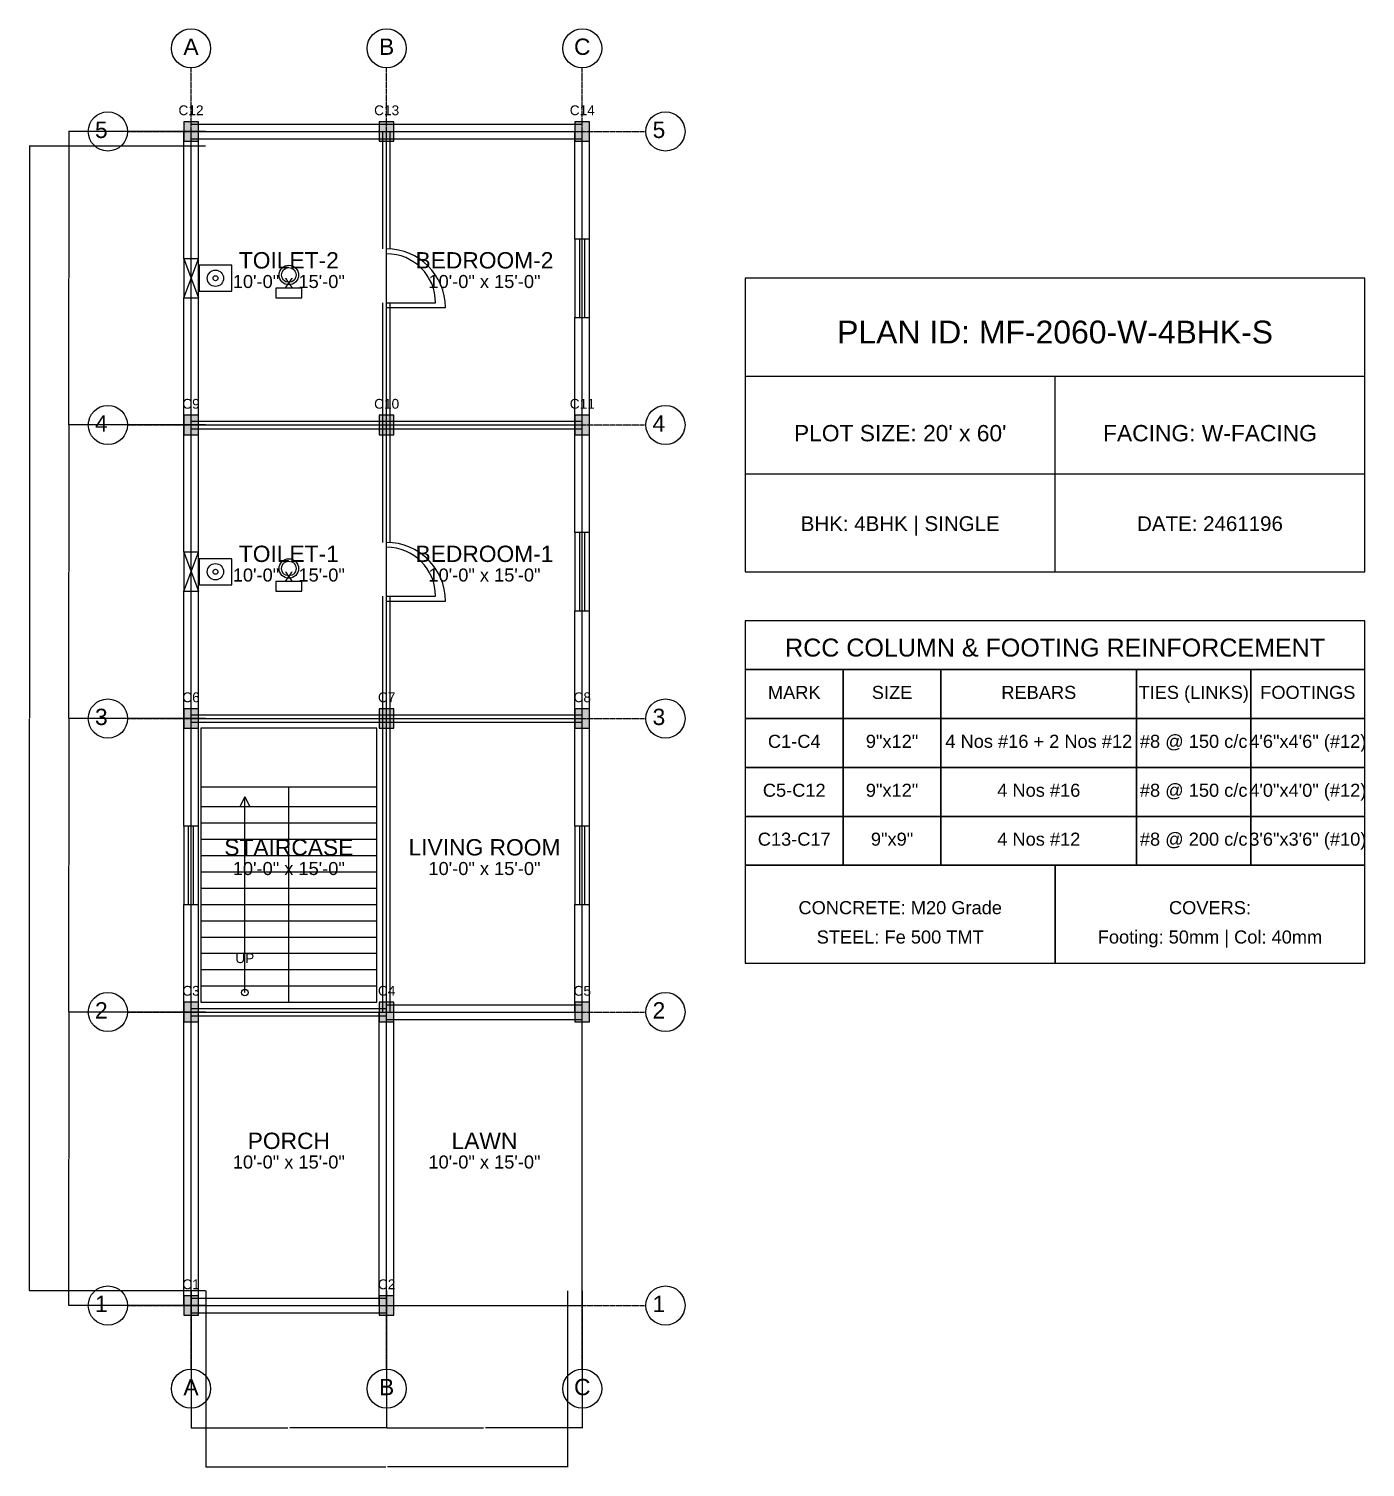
# Model space of a CAD drawing. Header units: inches. Extents: x -134 to 23580, y -99 to 23207.
# Drawn here: x 17400 to 18220, y 17401 to 18283 of the extents above; entities that cross this region are included whole.
import ezdxf
from ezdxf.enums import TextEntityAlignment as Align

# ---------------------------------------------------------------- set-up
doc = ezdxf.new("R2010")
doc.units = ezdxf.units.IN
doc.header["$MEASUREMENT"] = 0
doc.linetypes.add('CENTER', pattern=[2, 1.25, -0.25, 0.25, -0.25])
for name, color, linetype in [('A-COL-HATCH', 251, 'Continuous'), ('A-COLUMN', 1, 'Continuous'), ('A-DIM', 5, 'Continuous'), ('A-DOOR', 30, 'Continuous'), ('A-FIXTURE', 8, 'Continuous'), ('A-STAIR', 6, 'Continuous'), ('A-TEXT', 2, 'Continuous'), ('A-WALL-EXT', 7, 'Continuous'), ('A-WALL-INT', 9, 'Continuous'), ('A-WINDOW', 4, 'Continuous'), ('S-BEAM-FRAMING', 2, 'Continuous'), ('S-BUBBLE', 4, 'Continuous'), ('S-GRID-CENTER', 8, 'CENTER'), ('S-TABLE', 7, 'Continuous'), ('S-TEXT', 3, 'Continuous')]:
    doc.layers.add(name, color=color, linetype=linetype)
doc.styles.get("Standard").update_dxf_attribs({"font": 'arial.ttf'})
doc.dimstyles.get("Standard").update_dxf_attribs({"dimtxt": 0.18, "dimasz": 0.18, "dimexe": 0.18, "dimexo": 0.0625, "dimgap": 0.09, "dimtad": 0, "dimtih": 1, "dimtoh": 1, "dimdec": 4, "dimzin": 0, "dimdsep": 46, "dimtxsty": 'Standard', "dimcen": 0.09, "dimadec": 0, "dimazin": 0, "dimtfac": 1, "dimtdec": 4, "dimtofl": 0, "dimtmove": 0, "dimatfit": 3, "dimfxl": 1, "dimtolj": 1, "dimtzin": 0, "dimarcsym": 0})

# ---------------------------------------------------------------- blocks, each defined once
blk = doc.blocks.new('*D676')
at = {"layer": 'A-DIM', "color": 0, "lineweight": -2, "transparency": 16777216}
for p, q in [((17500, 17508.94), (17500, 17424.82)), ((17620, 17508.94), (17620, 17424.82)), ((17500.18, 17425), (17559.41, 17425)), ((17619.82, 17425), (17560.59, 17425))]:
    blk.add_line(p, q, dxfattribs=at)
at = {"layer": 'A-DIM', "color": 0, "transparency": 16777216}
for points in [[(17500.18, 17425.03), (17500.18, 17424.97), (17500, 17425)], [(17619.82, 17425.03), (17619.82, 17424.97), (17620, 17425)]]:
    blk.add_solid(points, dxfattribs=at)
at = {"layer": 'Defpoints', "color": 0, "transparency": 16777216}
for p in [(17500, 17509), (17620, 17509), (17620, 17425)]:
    blk.add_point(p, dxfattribs=at)
at = {"layer": 'A-DIM', "color": 0, "transparency": 16777216, "insert": (17560, 17425), "char_height": 0.18, "attachment_point": 5}
blk.add_mtext('\\A1;120.0000', dxfattribs=at)
blk = doc.blocks.new('*D677')
at = {"layer": 'A-DIM', "color": 0, "lineweight": -2, "transparency": 16777216}
for p, q in [((17620, 17508.94), (17620, 17424.82)), ((17740, 17508.94), (17740, 17424.82)), ((17620.18, 17425), (17679.41, 17425)), ((17739.82, 17425), (17680.59, 17425))]:
    blk.add_line(p, q, dxfattribs=at)
at = {"layer": 'A-DIM', "color": 0, "transparency": 16777216}
for points in [[(17620.18, 17425.03), (17620.18, 17424.97), (17620, 17425)], [(17739.82, 17425.03), (17739.82, 17424.97), (17740, 17425)]]:
    blk.add_solid(points, dxfattribs=at)
at = {"layer": 'Defpoints', "color": 0, "transparency": 16777216}
for p in [(17620, 17509), (17740, 17509), (17740, 17425)]:
    blk.add_point(p, dxfattribs=at)
at = {"layer": 'A-DIM', "color": 0, "transparency": 16777216, "insert": (17680, 17425), "char_height": 0.18, "attachment_point": 5}
blk.add_mtext('\\A1;120.0000', dxfattribs=at)
blk = doc.blocks.new('*D678')
at = {"layer": 'A-DIM', "color": 0, "lineweight": -2, "transparency": 16777216}
for p, q in [((17509, 17508.94), (17509, 17400.82)), ((17731, 17508.94), (17731, 17400.82)), ((17509.18, 17401), (17619.4, 17401)), ((17730.82, 17401), (17620.6, 17401))]:
    blk.add_line(p, q, dxfattribs=at)
at = {"layer": 'A-DIM', "color": 0, "transparency": 16777216}
for points in [[(17509.18, 17401.03), (17509.18, 17400.97), (17509, 17401)], [(17730.82, 17401.03), (17730.82, 17400.97), (17731, 17401)]]:
    blk.add_solid(points, dxfattribs=at)
at = {"layer": 'Defpoints', "color": 0, "transparency": 16777216}
for p in [(17509, 17509), (17731, 17509), (17731, 17401)]:
    blk.add_point(p, dxfattribs=at)
at = {"layer": 'A-DIM', "color": 0, "transparency": 16777216, "insert": (17620, 17401), "char_height": 0.18, "attachment_point": 5}
blk.add_mtext('\\A1;222.0000', dxfattribs=at)
blk = doc.blocks.new('*D679')
at = {"layer": 'A-DIM', "color": 0, "lineweight": -2, "transparency": 16777216}
for p, q in [((17508.94, 17680), (17424.82, 17680)), ((17425, 17679.82), (17425, 17590.18)), ((17425, 17500.18), (17425, 17589.82)), ((17508.94, 17500), (17424.82, 17500))]:
    blk.add_line(p, q, dxfattribs=at)
at = {"layer": 'A-DIM', "color": 0, "transparency": 16777216}
for points in [[(17424.97, 17679.82), (17425.03, 17679.82), (17425, 17680)], [(17424.97, 17500.18), (17425.03, 17500.18), (17425, 17500)]]:
    blk.add_solid(points, dxfattribs=at)
at = {"layer": 'Defpoints', "color": 0, "transparency": 16777216}
for p in [(17425, 17680), (17509, 17680), (17509, 17500)]:
    blk.add_point(p, dxfattribs=at)
at = {"layer": 'A-DIM', "color": 0, "transparency": 16777216, "insert": (17425, 17590), "char_height": 0.18, "attachment_point": 5}
blk.add_mtext('\\A1;180.0000', dxfattribs=at)
blk = doc.blocks.new('*D680')
at = {"layer": 'A-DIM', "color": 0, "lineweight": -2, "transparency": 16777216}
for p, q in [((17508.94, 17860), (17424.82, 17860)), ((17425, 17859.82), (17425, 17770.18)), ((17425, 17680.18), (17425, 17769.82)), ((17508.94, 17680), (17424.82, 17680))]:
    blk.add_line(p, q, dxfattribs=at)
at = {"layer": 'A-DIM', "color": 0, "transparency": 16777216}
for points in [[(17424.97, 17859.82), (17425.03, 17859.82), (17425, 17860)], [(17424.97, 17680.18), (17425.03, 17680.18), (17425, 17680)]]:
    blk.add_solid(points, dxfattribs=at)
at = {"layer": 'Defpoints', "color": 0, "transparency": 16777216}
for p in [(17425, 17860), (17509, 17860), (17509, 17680)]:
    blk.add_point(p, dxfattribs=at)
at = {"layer": 'A-DIM', "color": 0, "transparency": 16777216, "insert": (17425, 17770), "char_height": 0.18, "attachment_point": 5}
blk.add_mtext('\\A1;180.0000', dxfattribs=at)
blk = doc.blocks.new('*D681')
at = {"layer": 'A-DIM', "color": 0, "lineweight": -2, "transparency": 16777216}
for p, q in [((17508.94, 18040), (17424.82, 18040)), ((17425, 18039.82), (17425, 17950.18)), ((17425, 17860.18), (17425, 17949.82)), ((17508.94, 17860), (17424.82, 17860))]:
    blk.add_line(p, q, dxfattribs=at)
at = {"layer": 'A-DIM', "color": 0, "transparency": 16777216}
for points in [[(17424.97, 18039.82), (17425.03, 18039.82), (17425, 18040)], [(17424.97, 17860.18), (17425.03, 17860.18), (17425, 17860)]]:
    blk.add_solid(points, dxfattribs=at)
at = {"layer": 'Defpoints', "color": 0, "transparency": 16777216}
for p in [(17425, 18040), (17509, 18040), (17509, 17860)]:
    blk.add_point(p, dxfattribs=at)
at = {"layer": 'A-DIM', "color": 0, "transparency": 16777216, "insert": (17425, 17950), "char_height": 0.18, "attachment_point": 5}
blk.add_mtext('\\A1;180.0000', dxfattribs=at)
blk = doc.blocks.new('*D682')
at = {"layer": 'A-DIM', "color": 0, "lineweight": -2, "transparency": 16777216}
for p, q in [((17508.94, 18220), (17424.82, 18220)), ((17425, 18219.82), (17425, 18130.18)), ((17425, 18040.18), (17425, 18129.82)), ((17508.94, 18040), (17424.82, 18040))]:
    blk.add_line(p, q, dxfattribs=at)
at = {"layer": 'A-DIM', "color": 0, "transparency": 16777216}
for points in [[(17424.97, 18219.82), (17425.03, 18219.82), (17425, 18220)], [(17424.97, 18040.18), (17425.03, 18040.18), (17425, 18040)]]:
    blk.add_solid(points, dxfattribs=at)
at = {"layer": 'Defpoints', "color": 0, "transparency": 16777216}
for p in [(17425, 18220), (17509, 18220), (17509, 18040)]:
    blk.add_point(p, dxfattribs=at)
at = {"layer": 'A-DIM', "color": 0, "transparency": 16777216, "insert": (17425, 18130), "char_height": 0.18, "attachment_point": 5}
blk.add_mtext('\\A1;180.0000', dxfattribs=at)
blk = doc.blocks.new('*D683')
at = {"layer": 'A-DIM', "color": 0, "lineweight": -2, "transparency": 16777216}
for p, q in [((17508.94, 18211), (17400.82, 18211)), ((17401, 18210.82), (17401, 17860.18)), ((17401, 17509.18), (17401, 17859.82)), ((17508.94, 17509), (17400.82, 17509))]:
    blk.add_line(p, q, dxfattribs=at)
at = {"layer": 'A-DIM', "color": 0, "transparency": 16777216}
for points in [[(17400.97, 18210.82), (17401.03, 18210.82), (17401, 18211)], [(17400.97, 17509.18), (17401.03, 17509.18), (17401, 17509)]]:
    blk.add_solid(points, dxfattribs=at)
at = {"layer": 'Defpoints', "color": 0, "transparency": 16777216}
for p in [(17401, 18211), (17509, 18211), (17509, 17509)]:
    blk.add_point(p, dxfattribs=at)
at = {"layer": 'A-DIM', "color": 0, "transparency": 16777216, "insert": (17401, 17860), "char_height": 0.18, "attachment_point": 5}
blk.add_mtext('\\A1;702.0000', dxfattribs=at)

msp = doc.modelspace()

# ---------------------------------------------------------------- linework, layer by layer
at = {"layer": 'A-COL-HATCH'}
for points in [[(17495.5, 18214), (17504.5, 18214), (17495.5, 18226), (17504.5, 18226)], [(17615.5, 18214), (17624.5, 18214), (17615.5, 18226), (17624.5, 18226)], [(17735.5, 18214), (17744.5, 18214), (17735.5, 18226), (17744.5, 18226)], [(17495.5, 18034), (17504.5, 18034), (17495.5, 18046), (17504.5, 18046)], [(17615.5, 18034), (17624.5, 18034), (17615.5, 18046), (17624.5, 18046)], [(17735.5, 18034), (17744.5, 18034), (17735.5, 18046), (17744.5, 18046)], [(17495.5, 17854), (17504.5, 17854), (17495.5, 17866), (17504.5, 17866)], [(17615.5, 17854), (17624.5, 17854), (17615.5, 17866), (17624.5, 17866)], [(17735.5, 17854), (17744.5, 17854), (17735.5, 17866), (17744.5, 17866)], [(17495.5, 17674), (17504.5, 17674), (17495.5, 17686), (17504.5, 17686)], [(17615.5, 17674), (17624.5, 17674), (17615.5, 17686), (17624.5, 17686)], [(17735.5, 17674), (17744.5, 17674), (17735.5, 17686), (17744.5, 17686)], [(17495.5, 17494), (17504.5, 17494), (17495.5, 17506), (17504.5, 17506)], [(17615.5, 17494), (17624.5, 17494), (17615.5, 17506), (17624.5, 17506)]]:
    msp.add_solid(points, dxfattribs=at)
at = {"layer": 'A-COLUMN'}
for points in [[(17495.5, 18214), (17504.5, 18214), (17504.5, 18226), (17495.5, 18226)], [(17615.5, 18214), (17624.5, 18214), (17624.5, 18226), (17615.5, 18226)], [(17735.5, 18214), (17744.5, 18214), (17744.5, 18226), (17735.5, 18226)], [(17495.5, 18034), (17504.5, 18034), (17504.5, 18046), (17495.5, 18046)], [(17615.5, 18034), (17624.5, 18034), (17624.5, 18046), (17615.5, 18046)], [(17735.5, 18034), (17744.5, 18034), (17744.5, 18046), (17735.5, 18046)], [(17495.5, 17854), (17504.5, 17854), (17504.5, 17866), (17495.5, 17866)], [(17615.5, 17854), (17624.5, 17854), (17624.5, 17866), (17615.5, 17866)], [(17735.5, 17854), (17744.5, 17854), (17744.5, 17866), (17735.5, 17866)], [(17495.5, 17674), (17504.5, 17674), (17504.5, 17686), (17495.5, 17686)], [(17615.5, 17674), (17624.5, 17674), (17624.5, 17686), (17615.5, 17686)], [(17735.5, 17674), (17744.5, 17674), (17744.5, 17686), (17735.5, 17686)], [(17495.5, 17494), (17504.5, 17494), (17504.5, 17506), (17495.5, 17506)], [(17615.5, 17494), (17624.5, 17494), (17624.5, 17506), (17615.5, 17506)]]:
    msp.add_lwpolyline(points, close=True, dxfattribs=at)
at = {"layer": 'A-DOOR'}
for p, q in [((17620, 18115), (17650, 18115)), ((17620, 18112), (17656, 18112)), ((17620, 17935), (17650, 17935)), ((17620, 17932), (17656, 17932))]:
    msp.add_line(p, q, dxfattribs=at)
for centre, radius in [((17620, 18112), 36), ((17620, 18115), 30), ((17620, 17932), 36), ((17620, 17935), 30)]:
    msp.add_arc(centre, radius, 0, 90, dxfattribs=at)
at = {"layer": 'A-FIXTURE'}
for points in [[(17505, 18122), (17525, 18122), (17525, 18138), (17505, 18138)], [(17552, 18118), (17568, 18118), (17568, 18124), (17552, 18124)], [(17505, 17942), (17525, 17942), (17525, 17958), (17505, 17958)], [(17552, 17938), (17568, 17938), (17568, 17944), (17552, 17944)]]:
    msp.add_lwpolyline(points, close=True, dxfattribs=at)
for centre, radius in [((17560, 18132), 6), ((17515, 18130), 5), ((17515, 18130), 1.5), ((17560, 18132), 4.5), ((17515, 17950), 5), ((17560, 17952), 6), ((17560, 17952), 4.5), ((17515, 17950), 1.5)]:
    msp.add_circle(centre, radius, dxfattribs=at)
at = {"layer": 'A-STAIR'}
for p, q in [((17506, 17818), (17614, 17818)), ((17533, 17812), (17530, 17806)), ((17533, 17692), (17533, 17812)), ((17533, 17812), (17536, 17806)), ((17560, 17686), (17560, 17818)), ((17506, 17806), (17560, 17806)), ((17560, 17806), (17614, 17806)), ((17506, 17796), (17560, 17796)), ((17560, 17796), (17614, 17796)), ((17506, 17786), (17560, 17786)), ((17560, 17786), (17614, 17786)), ((17506, 17776), (17560, 17776)), ((17560, 17776), (17614, 17776)), ((17506, 17766), (17560, 17766)), ((17560, 17766), (17614, 17766)), ((17506, 17756), (17560, 17756)), ((17560, 17756), (17614, 17756)), ((17506, 17746), (17560, 17746)), ((17560, 17746), (17614, 17746)), ((17506, 17736), (17560, 17736)), ((17560, 17736), (17614, 17736)), ((17506, 17726), (17560, 17726)), ((17560, 17726), (17614, 17726)), ((17506, 17716), (17560, 17716)), ((17560, 17716), (17614, 17716)), ((17506, 17706), (17560, 17706)), ((17560, 17706), (17614, 17706)), ((17506, 17696), (17560, 17696)), ((17560, 17696), (17614, 17696))]:
    msp.add_line(p, q, dxfattribs=at)
msp.add_lwpolyline([(17506, 17686), (17614, 17686), (17614, 17854), (17506, 17854)], close=True, dxfattribs=at)
msp.add_circle((17533, 17692), 2, dxfattribs=at)
at = {"layer": 'A-WALL-EXT'}
for p, q in [((17495.5, 18142), (17495.5, 18220)), ((17500, 18224.5), (17620, 18224.5)), ((17504.5, 18142), (17504.5, 18220)), ((17620, 18224.5), (17740, 18224.5)), ((17735.5, 18154), (17735.5, 18220)), ((17744.5, 18154), (17744.5, 18220)), ((17500, 18215.5), (17620, 18215.5)), ((17620, 18215.5), (17740, 18215.5)), ((17495.5, 18040), (17495.5, 18118)), ((17504.5, 18040), (17504.5, 18118)), ((17735.5, 18040), (17735.5, 18106)), ((17744.5, 18040), (17744.5, 18106)), ((17840, 18070), (18220, 18070)), ((18030, 17950), (18030, 18070)), ((17495.5, 17962), (17495.5, 18040)), ((17504.5, 17962), (17504.5, 18040)), ((17735.5, 17974), (17735.5, 18040)), ((17744.5, 17974), (17744.5, 18040)), ((17840, 18010), (18220, 18010)), ((17495.5, 17860), (17495.5, 17938)), ((17504.5, 17860), (17504.5, 17938)), ((17735.5, 17860), (17735.5, 17926)), ((17744.5, 17860), (17744.5, 17926)), ((17495.5, 17794), (17495.5, 17860)), ((17504.5, 17794), (17504.5, 17860)), ((17735.5, 17794), (17735.5, 17860)), ((17744.5, 17794), (17744.5, 17860)), ((17495.5, 17680), (17495.5, 17746)), ((17504.5, 17680), (17504.5, 17746)), ((17735.5, 17680), (17735.5, 17746)), ((17744.5, 17680), (17744.5, 17746)), ((17495.5, 17500), (17495.5, 17680)), ((17504.5, 17500), (17504.5, 17680)), ((17615.5, 17500), (17615.5, 17680)), ((17620, 17684.5), (17740, 17684.5)), ((17624.5, 17500), (17624.5, 17680)), ((17620, 17675.5), (17740, 17675.5)), ((17500, 17504.5), (17620, 17504.5)), ((17500, 17495.5), (17620, 17495.5))]:
    msp.add_line(p, q, dxfattribs=at)
msp.add_lwpolyline([(17840, 17950), (18220, 17950), (18220, 18130), (17840, 18130)], close=True, dxfattribs=at)
at = {"layer": 'A-WALL-INT'}
for p, q in [((17617.75, 18148), (17617.75, 18220)), ((17622.25, 18148), (17622.25, 18220)), ((17617.75, 18040), (17617.75, 18115)), ((17622.25, 18040), (17622.25, 18115)), ((17500, 18042.25), (17620, 18042.25)), ((17620, 18042.25), (17740, 18042.25)), ((17500, 18037.75), (17620, 18037.75)), ((17617.75, 17968), (17617.75, 18040)), ((17620, 18037.75), (17740, 18037.75)), ((17622.25, 17968), (17622.25, 18040)), ((17617.75, 17860), (17617.75, 17935)), ((17622.25, 17860), (17622.25, 17935)), ((17500, 17862.25), (17620, 17862.25)), ((17500, 17857.75), (17620, 17857.75)), ((17617.75, 17680), (17617.75, 17860)), ((17620, 17862.25), (17740, 17862.25)), ((17620, 17857.75), (17740, 17857.75)), ((17622.25, 17680), (17622.25, 17860)), ((17500, 17682.25), (17620, 17682.25)), ((17500, 17677.75), (17620, 17677.75))]:
    msp.add_line(p, q, dxfattribs=at)
at = {"layer": 'A-WINDOW'}
for p, q in [((17738.5, 18106), (17738.5, 18154)), ((17741.5, 18106), (17741.5, 18154)), ((17495.5, 18118), (17504.5, 18142)), ((17495.5, 18142), (17504.5, 18118)), ((17738.5, 17926), (17738.5, 17974)), ((17741.5, 17926), (17741.5, 17974)), ((17495.5, 17938), (17504.5, 17962)), ((17495.5, 17962), (17504.5, 17938)), ((17498.5, 17746), (17498.5, 17794)), ((17501.5, 17746), (17501.5, 17794)), ((17738.5, 17746), (17738.5, 17794)), ((17741.5, 17746), (17741.5, 17794))]:
    msp.add_line(p, q, dxfattribs=at)
for points in [[(17735.5, 18106), (17744.5, 18106), (17744.5, 18154), (17735.5, 18154)], [(17495.5, 18118), (17504.5, 18118), (17504.5, 18142), (17495.5, 18142)], [(17735.5, 17926), (17744.5, 17926), (17744.5, 17974), (17735.5, 17974)], [(17495.5, 17938), (17504.5, 17938), (17504.5, 17962), (17495.5, 17962)], [(17495.5, 17746), (17504.5, 17746), (17504.5, 17794), (17495.5, 17794)], [(17735.5, 17746), (17744.5, 17746), (17744.5, 17794), (17735.5, 17794)]]:
    msp.add_lwpolyline(points, close=True, dxfattribs=at)
at = {"layer": 'S-BEAM-FRAMING'}
for p, q in [((17500, 17500), (17500, 18220)), ((17500, 18220), (17740, 18220)), ((17620, 17500), (17620, 18220)), ((17740, 17500), (17740, 18220)), ((17500, 18040), (17740, 18040)), ((17500, 17860), (17740, 17860)), ((17500, 17680), (17740, 17680)), ((17500, 17500), (17740, 17500))]:
    msp.add_line(p, q, dxfattribs=at)
at = {"layer": 'S-BUBBLE'}
for centre in [(17500, 18271), (17620, 18271), (17740, 18271), (17449, 18220), (17791, 18220), (17449, 18040), (17791, 18040), (17449, 17860), (17791, 17860), (17449, 17680), (17791, 17680), (17449, 17500), (17791, 17500), (17500, 17449), (17620, 17449), (17740, 17449)]:
    msp.add_circle(centre, 12, dxfattribs=at)
at = {"layer": 'S-GRID-CENTER'}
for p, q in [((17500, 17461), (17500, 18259)), ((17620, 17461), (17620, 18259)), ((17740, 17461), (17740, 18259)), ((17461, 18220), (17779, 18220)), ((17461, 18040), (17779, 18040)), ((17461, 17860), (17779, 17860)), ((17461, 17680), (17779, 17680)), ((17461, 17500), (17779, 17500))]:
    msp.add_line(p, q, dxfattribs=at)
at = {"layer": 'S-TABLE'}
for points in [[(17840, 17890), (18220, 17890), (18220, 17920), (17840, 17920)], [(17840, 17860), (17900, 17860), (17900, 17890), (17840, 17890)], [(17900, 17860), (17960, 17860), (17960, 17890), (17900, 17890)], [(17960, 17860), (18080, 17860), (18080, 17890), (17960, 17890)], [(18080, 17860), (18150, 17860), (18150, 17890), (18080, 17890)], [(18150, 17860), (18220, 17860), (18220, 17890), (18150, 17890)], [(17840, 17830), (17900, 17830), (17900, 17860), (17840, 17860)], [(17900, 17830), (17960, 17830), (17960, 17860), (17900, 17860)], [(17960, 17830), (18080, 17830), (18080, 17860), (17960, 17860)], [(18080, 17830), (18150, 17830), (18150, 17860), (18080, 17860)], [(18150, 17830), (18220, 17830), (18220, 17860), (18150, 17860)], [(17840, 17800), (17900, 17800), (17900, 17830), (17840, 17830)], [(17900, 17800), (17960, 17800), (17960, 17830), (17900, 17830)], [(17960, 17800), (18080, 17800), (18080, 17830), (17960, 17830)], [(18080, 17800), (18150, 17800), (18150, 17830), (18080, 17830)], [(18150, 17800), (18220, 17800), (18220, 17830), (18150, 17830)], [(17840, 17770), (17900, 17770), (17900, 17800), (17840, 17800)], [(17900, 17770), (17960, 17770), (17960, 17800), (17900, 17800)], [(17960, 17770), (18080, 17770), (18080, 17800), (17960, 17800)], [(18080, 17770), (18150, 17770), (18150, 17800), (18080, 17800)], [(18150, 17770), (18220, 17770), (18220, 17800), (18150, 17800)], [(17840, 17710), (18030, 17710), (18030, 17770), (17840, 17770)], [(18030, 17710), (18220, 17710), (18220, 17770), (18030, 17770)]]:
    msp.add_lwpolyline(points, close=True, dxfattribs=at)

# ---------------------------------------------------------------- texts
at = {"layer": 'A-TEXT'}
for s, height, p in [('C12', 6, (17500, 18230)), ('C13', 6, (17620, 18230)), ('C14', 6, (17740, 18230)), ('TOILET-2', 10, (17560, 18136)), ('BEDROOM-2', 10, (17680, 18136)), ('10\'-0" x 15\'-0"', 8, (17560, 18124)), ('10\'-0" x 15\'-0"', 8, (17680, 18124)), ('PLAN ID: MF-2060-W-4BHK-S', 14, (18030, 18090)), ('C9', 6, (17500, 18050)), ('C10', 6, (17620, 18050)), ('C11', 6, (17740, 18050)), ("PLOT SIZE: 20' x 60'", 10, (17935, 18030)), ('FACING: W-FACING', 10, (18125, 18030)), ('BHK: 4BHK | SINGLE', 9, (17935, 17975)), ('DATE: 2461196', 9, (18125, 17975)), ('TOILET-1', 10, (17560, 17956)), ('BEDROOM-1', 10, (17680, 17956)), ('10\'-0" x 15\'-0"', 8, (17560, 17944)), ('10\'-0" x 15\'-0"', 8, (17680, 17944)), ('C6', 6, (17500, 17870)), ('C7', 6, (17620, 17870)), ('C8', 6, (17740, 17870)), ('STAIRCASE', 10, (17560, 17776)), ('LIVING ROOM', 10, (17680, 17776)), ('10\'-0" x 15\'-0"', 8, (17560, 17764)), ('10\'-0" x 15\'-0"', 8, (17680, 17764)), ('UP', 6, (17533, 17710)), ('C3', 6, (17500, 17690)), ('C4', 6, (17620, 17690)), ('C5', 6, (17740, 17690)), ('PORCH', 10, (17560, 17596)), ('LAWN', 10, (17680, 17596)), ('10\'-0" x 15\'-0"', 8, (17560, 17584)), ('10\'-0" x 15\'-0"', 8, (17680, 17584)), ('C1', 6, (17500, 17510)), ('C2', 6, (17620, 17510))]:
    msp.add_text(s, height=height, dxfattribs=at).set_placement(p, align=Align.CENTER)
at = {"layer": 'S-TEXT'}
for s, height, p in [('A', 10, (17500, 18267)), ('B', 10, (17620, 18267)), ('C', 10, (17740, 18267)), ('5', 10, (17445, 18216)), ('5', 10, (17787, 18216)), ('4', 10, (17445, 18036)), ('4', 10, (17787, 18036)), ('RCC COLUMN & FOOTING REINFORCEMENT', 11, (18030, 17898)), ('MARK', 8, (17870, 17872)), ('SIZE', 8, (17930, 17872)), ('REBARS', 8, (18020, 17872)), ('TIES (LINKS)', 8, (18115, 17872)), ('FOOTINGS', 8, (18185, 17872)), ('3', 10, (17445, 17856)), ('3', 10, (17787, 17856)), ('C1-C4', 8, (17870, 17842)), ('9"x12"', 8, (17930, 17842)), ('4 Nos #16 + 2 Nos #12', 8, (18020, 17842)), ('#8 @ 150 c/c', 8, (18115, 17842)), ('4\'6"x4\'6" (#12)', 8, (18185, 17842)), ('C5-C12', 8, (17870, 17812)), ('9"x12"', 8, (17930, 17812)), ('4 Nos #16', 8, (18020, 17812)), ('#8 @ 150 c/c', 8, (18115, 17812)), ('4\'0"x4\'0" (#12)', 8, (18185, 17812)), ('C13-C17', 8, (17870, 17782)), ('9"x9"', 8, (17930, 17782)), ('4 Nos #12', 8, (18020, 17782)), ('#8 @ 200 c/c', 8, (18115, 17782)), ('3\'6"x3\'6" (#10)', 8, (18185, 17782)), ('CONCRETE: M20 Grade', 8, (17935, 17740)), ('COVERS:', 8, (18125, 17740)), ('STEEL: Fe 500 TMT', 8, (17935, 17722)), ('Footing: 50mm | Col: 40mm', 8, (18125, 17722)), ('2', 10, (17445, 17676)), ('2', 10, (17787, 17676)), ('1', 10, (17445, 17496)), ('1', 10, (17787, 17496)), ('A', 10, (17500, 17445)), ('B', 10, (17620, 17445)), ('C', 10, (17740, 17445))]:
    msp.add_text(s, height=height, dxfattribs=at).set_placement(p, align=Align.CENTER)

# ---------------------------------------------------------------- dimensions: what is measured, and where the dimension line sits
at = {"layer": 'A-DIM'}
for base, p1, p2, picture, middle in [((17425, 18220), (17509, 18040), (17509, 18220), '*D682', (17425, 18130)), ((17401, 18211), (17509, 17509), (17509, 18211), '*D683', (17401, 17860)), ((17425, 18040), (17509, 17860), (17509, 18040), '*D681', (17425, 17950)), ((17425, 17860), (17509, 17680), (17509, 17860), '*D680', (17425, 17770)), ((17425, 17680), (17509, 17500), (17509, 17680), '*D679', (17425, 17590))]:
    dim = msp.add_linear_dim(base=base, p1=p1, p2=p2, angle=90, dimstyle='Standard', dxfattribs=at)
    dim.commit()
    dim.dimension.update_dxf_attribs({"geometry": picture, "text_midpoint": middle})
for base, p1, p2, picture, middle in [((17620, 17425), (17500, 17509), (17620, 17509), '*D676', (17560, 17425)), ((17731, 17401), (17509, 17509), (17731, 17509), '*D678', (17620, 17401)), ((17740, 17425), (17620, 17509), (17740, 17509), '*D677', (17680, 17425))]:
    dim = msp.add_linear_dim(base=base, p1=p1, p2=p2, dimstyle='Standard', dxfattribs=at)
    dim.commit()
    dim.dimension.update_dxf_attribs({"geometry": picture, "text_midpoint": middle})

doc.saveas('drawing.dxf')
